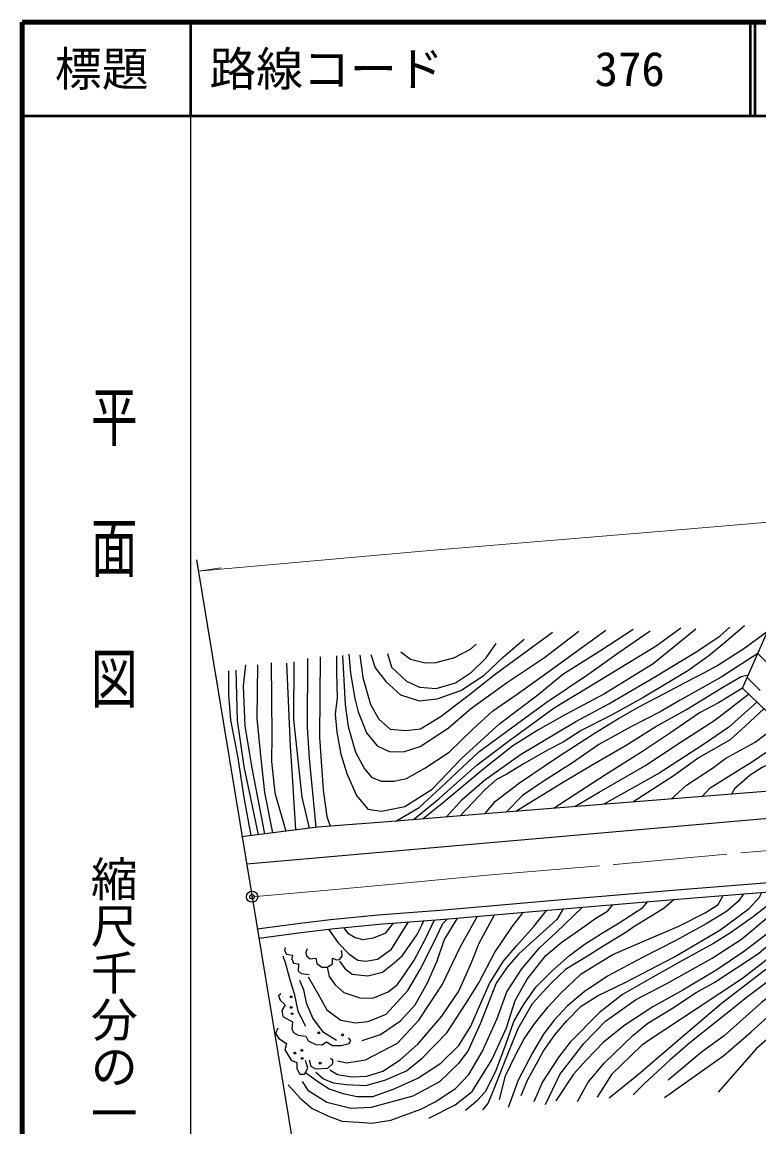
# Model space of a CAD drawing. Units: millimetres at full size, sheet at 1:1000; details may follow other scales. Extents: x 40000 to 680000, y 20000 to 380000.
# Drawn here: x 40000 to 118682, y 262021 to 380000 of the extents above; entities that cross this region are included whole.
import ezdxf
from ezdxf.enums import TextEntityAlignment as Align

# ---------------------------------------------------------------- set-up
doc = ezdxf.new("R2010")
doc.units = ezdxf.units.MM
doc.header["$LTSCALE"] = 1000
doc.header["$PDMODE"] = 32
doc.header["$PDSIZE"] = 500
doc.linetypes.add('CHAIN', pattern=[18.5, 12, -1.5, 3.5, -1.5])
for name, color, linetype, lineweight in [('M-BGD', 7, 'Continuous', 25), ('M-BMK', 2, 'CHAIN', 13), ('M-BMK-OTRS', 5, 'Continuous', 25), ('M-BMK-SRVR', 3, 'Continuous', 25), ('M-STR-HTXT', 7, 'Continuous', 13), ('M-TTL', 2, 'Continuous', 140), ('M-TTL-BAND', 7, 'Continuous', 25), ('M-TTL-LINE', 7, 'Continuous', 50)]:
    doc.layers.add(name, color=color, linetype=linetype, lineweight=lineweight)
doc.layers.add('M-OTRS', color=6, linetype='Continuous')
doc.layers.add('M-TTL-TXT', color=7, linetype='Continuous')
doc.styles.add('@ＭＳ ゴシック', font='')
doc.styles.add('ＭＳ ゴシック', font='')
doc.styles.get('@ＭＳ ゴシック').set_extended_font_data('@MS Gothic')
doc.styles.get('ＭＳ ゴシック').set_extended_font_data('MS Gothic')

msp = doc.modelspace()

# ---------------------------------------------------------------- linework, layer by layer
at = {"layer": 'M-BGD'}
for p, q in [((118558, 312587), (120665, 310522)), ((117411, 310004), (118812, 308631)), ((135977, 296376), (63983, 290077))]:
    msp.add_line(p, q, dxfattribs=at)
for points in [[(119548, 306335), (116915, 308886), (119880, 315564), (125062, 320381), (127175, 321467), (130421, 321589), (132080, 321191), (136092, 319233), (137535, 317502), (143574, 317716), (153731, 316222), (160718, 314406), (163520, 312976), (165443, 313221), (168123, 314330), (169845, 315190), (170799, 315605), (175278, 316089), (179662, 316345), (181914, 316037), (188874, 314907), (194302, 315213), (202010, 316784), (212245, 316156)], [(73557, 312335), (73557, 310502), (73644, 307825), (73440, 306108), (73615, 304158), (74052, 301831), (74663, 299765), (75711, 297408), (76905, 295953), (78390, 295720), (80865, 296244), (83777, 298077), (86950, 301394), (91027, 305090), (95074, 308174), (97752, 310356), (101659, 312810), (105240, 315166)], [(74205, 312344), (74484, 307104), (74808, 304763), (75620, 302027), (76571, 300265), (77360, 299338), (78381, 298944), (79680, 298944), (81049, 299222), (83020, 300335), (85619, 302027), (88147, 304508), (90238, 306412), (92743, 308174), (95898, 310400), (102349, 315063)], [(81780, 294830), (84499, 297054), (88600, 300679), (91957, 303201), (96807, 306768), (102507, 310213), (107717, 313393), (110331, 315307)], [(111930, 315172), (107402, 311479), (102197, 308282), (98093, 306113), (95073, 304402), (92392, 302713), (89324, 300275), (85020, 296695), (82814, 294915)], [(85338, 295123), (87003, 296988), (89369, 299059), (93222, 301806), (99148, 305321), (102643, 307216), (107648, 310104), (111864, 312698), (114500, 314409), (115581, 315400)], [(117136, 315513), (114928, 313644), (113351, 312338), (111098, 310739), (108777, 309321), (106228, 307806), (102801, 305934), (99690, 304356), (97796, 303117), (96195, 302283), (93604, 300819), (91754, 299690), (90673, 299104), (89456, 298046), (86774, 295241)], [(74901, 312503), (75086, 310463), (75527, 307774), (75875, 306359), (76780, 304088), (77917, 302697), (79192, 302117), (80747, 302071), (82510, 302627), (85502, 304598), (87868, 306661), (91746, 309446), (95784, 312161), (99450, 314946)], [(76068, 312383), (76386, 310008), (77198, 307141), (78096, 305577), (79313, 304506), (80994, 304361), (82530, 304535), (84762, 305896), (87775, 308213), (90384, 310269), (96643, 314845)], [(77227, 312470), (77719, 311051), (78850, 309574), (80415, 308155), (82385, 307517), (84327, 307720), (86848, 308618), (89340, 310269), (91398, 312209), (93600, 314092)], [(79912, 294679), (82408, 296127), (84724, 298270), (88773, 302065), (92781, 305017), (95981, 307336), (100517, 310393), (103752, 312713), (107062, 315003)], [(89414, 295459), (90560, 296808), (93106, 298767), (97274, 301581), (101199, 304085), (103677, 305639), (106000, 306949), (108614, 308300), (110822, 309471), (112944, 310581), (114206, 311256), (117180, 313170), (119613, 314964)], [(79023, 312586), (79458, 311109), (81052, 309603), (82443, 308995), (84211, 308850), (86297, 309458), (88007, 310587), (89543, 312122), (90615, 313628)], [(80459, 312757), (81487, 311958), (83059, 311586), (84173, 311615), (86088, 312129), (87888, 313043), (88488, 313585)], [(66604, 311560), (66663, 303829), (66633, 301026), (66988, 297691), (68156, 293602)], [(68228, 311531), (68641, 302678), (68848, 299462), (69213, 293738)], [(69024, 311684), (68995, 305516), (69881, 297248), (70660, 293923)], [(70479, 312046), (70427, 304679), (70663, 301350), (71375, 294014)], [(71819, 312231), (71766, 303625), (72160, 297962), (72527, 295157), (72906, 294142)], [(118558, 312587), (114654, 310056), (110289, 307592), (108147, 306340), (105076, 304785), (101575, 302860), (98767, 300881), (95756, 298961), (93452, 297406), (91683, 295641)], [(62052, 310729), (62052, 308150), (62264, 305465), (63009, 301663), (63674, 297191), (64427, 293125)], [(62825, 310808), (62958, 305411), (63676, 300492), (65204, 293224)], [(63862, 311377), (63623, 309117), (63783, 304804), (64581, 300147), (65895, 293313)], [(65127, 311354), (65068, 305629), (65452, 301675), (65895, 297720), (66731, 293420)], [(92732, 295724), (97695, 298799), (100888, 300697), (104505, 302777), (107660, 304761), (110953, 306599), (114833, 308982), (116773, 310133), (117548, 310313)], [(116915, 308886), (114379, 307308), (112351, 306232), (109246, 304111), (106141, 302053), (102403, 299678), (96831, 296049)], [(99013, 296222), (101611, 297778), (106490, 300596), (110260, 303066), (113967, 305440), (117585, 308237)], [(118473, 307376), (115472, 304725), (112767, 302853), (108095, 299847), (102137, 296470)], [(119214, 306658), (117240, 304866), (115631, 303348), (112301, 301466), (109517, 299468), (105228, 296715)], [(109301, 297036), (110944, 298517), (113724, 300345), (115151, 301387), (118279, 303106), (120349, 304655)], [(112608, 297297), (113473, 298212), (115479, 299473), (118003, 301024), (120340, 302657), (121156, 303734)], [(122231, 302506), (121292, 301789), (120382, 301065), (119017, 300383), (117755, 299577), (116059, 298109), (115773, 297547)], [(137293, 299524), (133926, 299081), (127147, 298416), (120708, 297936), (105518, 296738), (90258, 295528), (80418, 294717), (71577, 294040), (63429, 292997)], [(65117, 283165), (69694, 283780), (72944, 284166), (78016, 284651), (85066, 285208), (97683, 286289), (110348, 287382), (125068, 288543), (138037, 289748)], [(65287, 282179), (69819, 282788), (73051, 283172), (78103, 283655), (85148, 284212), (97768, 285292), (110430, 286386), (125153, 287547), (138113, 288751)], [(90965, 264946), (91618, 267488), (92676, 269693), (93599, 271425), (94724, 273044), (96187, 274844), (97538, 276306), (99701, 278383), (102087, 279823), (103100, 280430), (106210, 281786), (110149, 283451), (112926, 284865), (114330, 285787), (114881, 286737)], [(117047, 286907), (116516, 286121), (115232, 285007), (113047, 283702), (109795, 281932), (106269, 280121), (102499, 278114), (100015, 276456), (98204, 274926), (96825, 273435), (95663, 271917), (94510, 269948), (92962, 267003), (91902, 264096)], [(93307, 265369), (93968, 267018), (94915, 268742), (95661, 270072), (96897, 271854), (98154, 273365), (99689, 274912), (101531, 276051), (104409, 277448), (109683, 280176), (114500, 283022), (117633, 285358), (118741, 286550), (119000, 287061)], [(121225, 287237), (120295, 286188), (118070, 284453), (115640, 282748), (113838, 281618), (110441, 279745), (107370, 278005), (104119, 276161), (101658, 274222), (98527, 271062), (97316, 269508), (95570, 266846), (94657, 264699)], [(95877, 264413), (97407, 267621), (100000, 270934), (102317, 273313), (105509, 275592), (108931, 277355), (113695, 280057), (116819, 282075), (119650, 284416), (122115, 286625), (122794, 287361)], [(125153, 287547), (123369, 285839), (121754, 284479), (119246, 282398), (117035, 280720), (114187, 278787), (110570, 276618), (107338, 274852), (104382, 272896), (102083, 271087), (100256, 269175), (98895, 267646), (96982, 264800)], [(99325, 264748), (100455, 266815), (102197, 268862), (105204, 271771), (106813, 273111), (109457, 274684), (111966, 276368), (113960, 277463), (118633, 280545), (121412, 282906), (123998, 284878), (126162, 286715), (127055, 287723)], [(128675, 287489), (125833, 284880), (123342, 283027), (120508, 280658), (116932, 277871), (112104, 274659), (107069, 271360), (106140, 270722), (102945, 267599), (101417, 265196)], [(83435, 262961), (86257, 264371), (88045, 265812), (90145, 269196), (91713, 272612), (92654, 275526), (93939, 277813), (95915, 280320), (97675, 281772), (99525, 283056), (101280, 284310), (102503, 285062), (103094, 285752)], [(87340, 263816), (88623, 264873), (89478, 265796), (90603, 267978), (91684, 270924), (92517, 273264), (93530, 275047), (94858, 276959), (96615, 278695), (98461, 280315), (100039, 281489), (101885, 282681), (103775, 283828), (106274, 285448), (106821, 286074)], [(109642, 286318), (108549, 285362), (107086, 284462), (105331, 283383), (104588, 282865), (101662, 281088), (100559, 280369), (98038, 278817), (96506, 277353), (94479, 275146), (92947, 272487), (91663, 269310), (90290, 265869), (89750, 264519), (89165, 263844)], [(102704, 265112), (105614, 267460), (110787, 271876), (114667, 275193), (119114, 278626), (122929, 281383), (126382, 284297), (128675, 286344)], [(68401, 266513), (69738, 265042), (70965, 263973), (72637, 263215), (74153, 262636), (75960, 262524), (77342, 262435), (79371, 262725), (82582, 263906), (84099, 264686), (86284, 266134), (87689, 267627), (89116, 270034), (90721, 273599), (91769, 276430), (93375, 278903), (95296, 281188), (97036, 282770), (99852, 285472)], [(97768, 285292), (97101, 284174), (95607, 282814), (94224, 281567), (93020, 280475), (91793, 279093), (90633, 277372), (88961, 273116), (87623, 270174), (86618, 268808), (84567, 266847), (81713, 265310), (77275, 264107), (75112, 263973), (72548, 264641), (70608, 265845), (69939, 266870)], [(70262, 267830), (71697, 266798), (72789, 266085), (74261, 265572), (75777, 265283), (77472, 265283), (79724, 266085), (82244, 267221), (84719, 268826), (86637, 270720), (87910, 272776), (89091, 275472), (89916, 277322), (91368, 279667), (92817, 281405), (94645, 283411), (96007, 285141)], [(71378, 267866), (72202, 267169), (73226, 266714), (74649, 266544), (76711, 266459), (78744, 267013), (81048, 268008), (82740, 269344), (85374, 272062), (87423, 275220), (88761, 277398), (90454, 280613), (92289, 283341), (93498, 284927)], [(72878, 268121), (73671, 267600), (75212, 267373), (76810, 267453), (78521, 267962), (80390, 269196), (82249, 270838), (84824, 273831), (86628, 276508), (87977, 279591), (88794, 281643), (90459, 284666)], [(73698, 269077), (74692, 268856), (76658, 269165), (80082, 270953), (82357, 273426), (84854, 277179), (86798, 281223), (88648, 284511)], [(129155, 284988), (128565, 284351), (127261, 283080), (125335, 281598), (122251, 279455), (120170, 277946), (117317, 275791), (115659, 274465), (111289, 271012), (109166, 269150), (106481, 266640), (105268, 265449)], [(131212, 284755), (128580, 282515), (124894, 279299), (121580, 277261), (118972, 275295), (115018, 271780), (112534, 269954), (109001, 267010)], [(70554, 278052), (71628, 276188), (72543, 274517), (74021, 273409), (75623, 273127), (76943, 273268), (78861, 274059), (81202, 276575), (82525, 278831), (84021, 281769), (84936, 283739), (85427, 284236)], [(72570, 279086), (72781, 278066), (73441, 277183), (74366, 276357), (76063, 275810), (77465, 275782), (79092, 276427), (80059, 277197), (80774, 278178), (81854, 279832), (83032, 282032), (84022, 284123)], [(72708, 283131), (73735, 281684), (74899, 280507), (75853, 279835), (76722, 279736), (77970, 279947), (79443, 280998), (80438, 282595), (81278, 283906)], [(73904, 279708), (74451, 278924), (75236, 278335), (76933, 278167), (78489, 278531), (79737, 279526), (80620, 280311), (82191, 282581), (82696, 283576), (82887, 284033)], [(74344, 283295), (74745, 282735), (75572, 282231), (76372, 282021), (77536, 282203), (78826, 282749), (79677, 283779)], [(76326, 271241), (78270, 271881), (80412, 273360), (81959, 275060), (83284, 277400), (84322, 279762), (85076, 281953), (86483, 284326)], [(68100, 281191), (68004, 280866), (68234, 280466), (68878, 280348), (68804, 279963), (68982, 279512), (69515, 279438), (69493, 278681), (69789, 278415), (70649, 278311)], [(70459, 281051), (70304, 280638), (70382, 280283), (70762, 279958), (71353, 280032), (71470, 279484), (71994, 279086), (72570, 279086), (73146, 279440), (73139, 280045), (73626, 279853), (73907, 279882), (74180, 280259), (74143, 280738), (74040, 280819)], [(67828, 280301), (68109, 279563), (68637, 277610), (69060, 276274), (69447, 274374), (70274, 272791)], [(69641, 277698), (70063, 276661), (70327, 275271), (71049, 273583), (72087, 272193), (73583, 271296)], [(67618, 276246), (67388, 276016), (67566, 275571), (68079, 275067), (67737, 274466), (67856, 273825), (68866, 273246), (68807, 272539), (68985, 272093), (69483, 271804), (70293, 271708), (70561, 271201), (71378, 270815), (72046, 270793), (72522, 271105), (73162, 270718), (74069, 270711), (74930, 270941), (75094, 271260), (74841, 271527)], [(108610, 265168), (114952, 269648), (117873, 272161), (120424, 274479), (122111, 275665), (123502, 276149), (124533, 276945)], [(67301, 272577), (67077, 271995), (67420, 271451), (68233, 270944), (68062, 270234), (68719, 269130), (69324, 268906), (69353, 268243), (69645, 267651), (70175, 267659), (70503, 268300), (70272, 269098)], [(124435, 273319), (122135, 273626), (118378, 270366), (114317, 265727)], [(70668, 269173), (70825, 268494), (71332, 268211), (72655, 268278), (73184, 268793), (73177, 269135), (72938, 269329)]]:
    msp.add_lwpolyline(points, dxfattribs=at)
for centre in [(68720, 275922), (68728, 274783), (68826, 274113), (71673, 272075), (74220, 271852), (69867, 270195), (69139, 269910), (69897, 269341), (71841, 268820)]:
    msp.add_circle(centre, 100, dxfattribs=at)
at = {"layer": 'M-BMK'}
msp.add_lwpolyline([(64557, 286603), (73035, 287344), (78830, 287878), (89713, 288887), (103306, 290058), (163680, 295516), (171205, 296130), (178397, 296603), (185318, 296873), (198229, 297246), (206366, 297077), (215623, 296788)], dxfattribs=at)
at = {"layer": 'M-BMK-OTRS'}
msp.add_line((58614, 322580), (70414, 251143), dxfattribs=at)
at = {"layer": 'M-BMK-SRVR'}
msp.add_circle((64557, 286603), 600, dxfattribs=at)
at = {"layer": 'M-OTRS'}
msp.add_point((64557, 286603), dxfattribs=at)
at = {"layer": 'M-STR-HTXT'}
msp.add_line((58816, 321354), (61241, 321739), dxfattribs=at)
msp.add_lwpolyline([(58816, 321354), (83530, 323581), (109271, 325713), (151488, 329311), (172323, 331045), (177220, 331394), (181838, 331674), (186768, 331948), (191770, 332119), (196233, 332193), (202228, 332193), (207990, 332119), (212968, 331997)], dxfattribs=at)
at = {"layer": 'M-TTL'}
for p, q in [((40000, 380000), (40000, 20000)), ((680000, 380000), (40000, 380000))]:
    msp.add_line(p, q, dxfattribs=at)
at = {"layer": 'M-TTL-BAND'}
msp.add_line((58000, 370000), (58000, 20000), dxfattribs=at)
at = {"layer": 'M-TTL-LINE'}
for p, q in [((58000, 380000), (58000, 370000)), ((117750, 380000), (117750, 370000)), ((118250, 380000), (118250, 370000)), ((40000, 370000), (680000, 370000))]:
    msp.add_line(p, q, dxfattribs=at)

# ---------------------------------------------------------------- texts
at = {"layer": 'M-TTL-BAND', "style": '@ＭＳ ゴシック', "width": 1.4}
msp.add_text('平  面  図', height=3666, rotation=270, dxfattribs=at).set_placement((49777, 306475), align=Align.MIDDLE_RIGHT)
at = {"layer": 'M-TTL-BAND', "style": '@ＭＳ ゴシック'}
msp.add_text('縮尺千分の一', height=3666, rotation=270, dxfattribs=at).set_placement((49777, 261030), align=Align.MIDDLE_RIGHT)
at = {"layer": 'M-TTL-TXT', "style": 'ＭＳ ゴシック'}
msp.add_text('標題', height=3666, dxfattribs=at).set_placement((48500, 375000), align=Align.MIDDLE_CENTER)
for s, p in [('路線コード', (60000, 375000)), ('376', (101142, 375000))]:
    msp.add_text(s, height=3666, dxfattribs=at).set_placement(p, align=Align.MIDDLE_LEFT)

doc.saveas('drawing.dxf')
